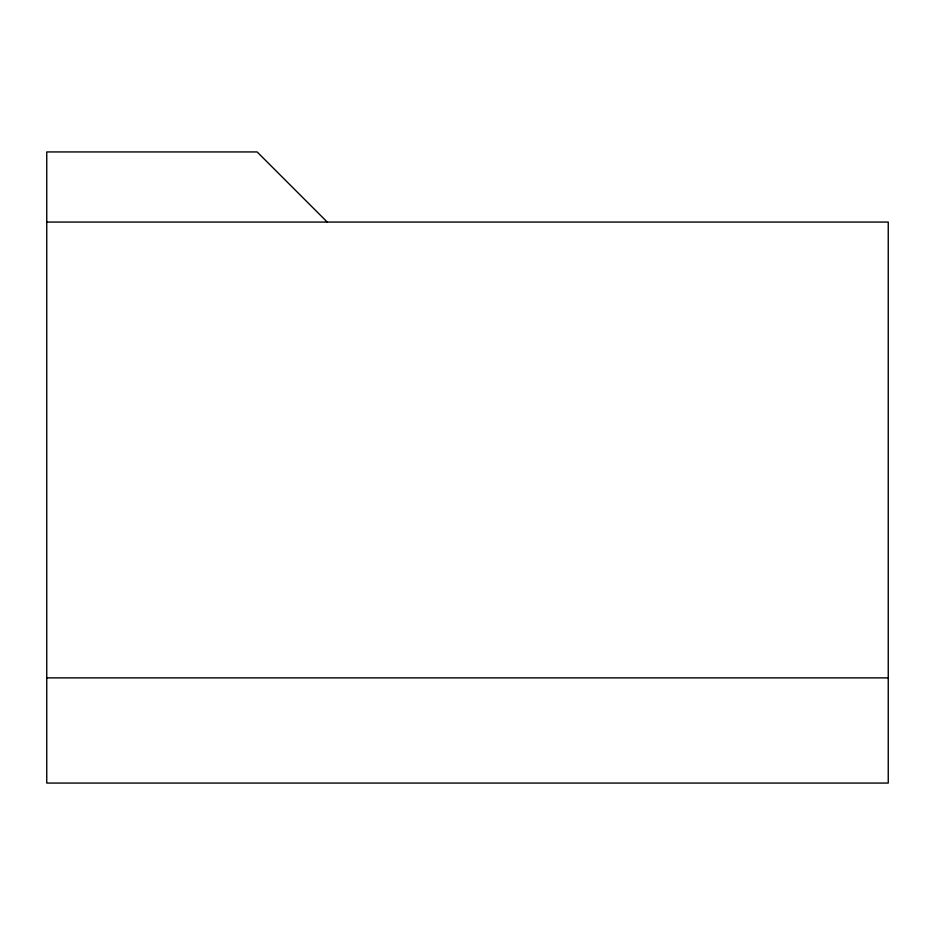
<?xml version="1.0" encoding="UTF-8"?>
<svg xmlns="http://www.w3.org/2000/svg" width="935" height="935" viewBox="0 0 935 935"><rect width="100%" height="100%" fill="white"/><g stroke="black" fill="none" stroke-linecap="round" stroke-linejoin="round"><path stroke-width="1.4" d="M46.75 222.062L888.25 222.062L888.25 783.062L46.75 783.062L46.75 151.938L257.125 151.938L327.25 222.062M46.75 677.875L888.25 677.875"/></g></svg>
